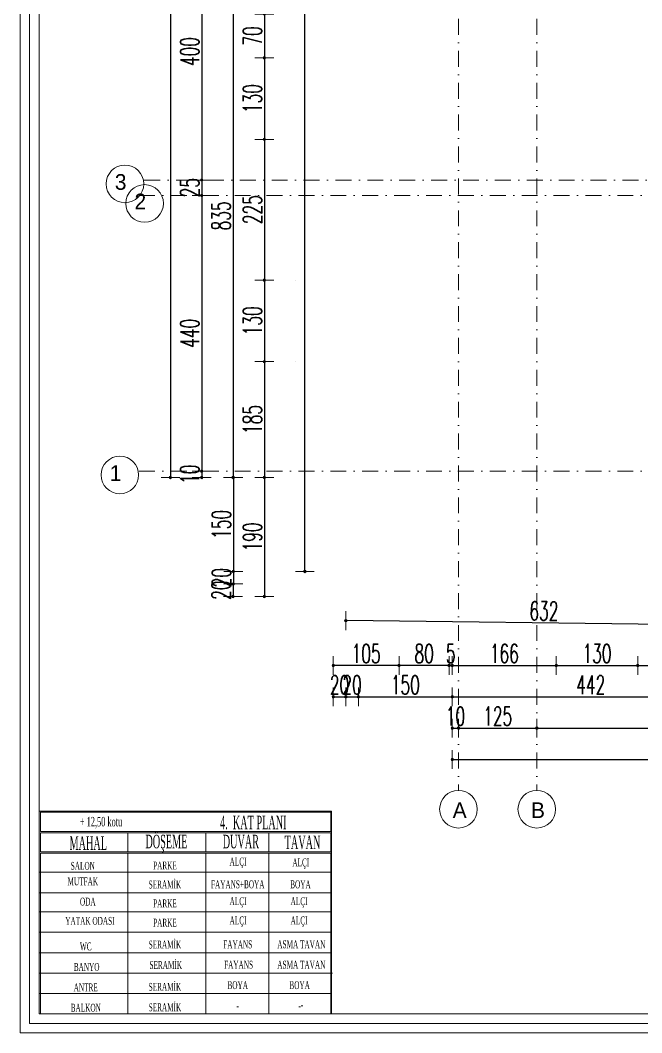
# Model space of a CAD drawing. Header units: millimetres. Extents: x -16104 to 67872, y -88009 to 12107.
# Drawn here: x 21110 to 22102, y -8330 to -6715 of the extents above; entities that cross this region are included whole.
import ezdxf

# ---------------------------------------------------------------- set-up
doc = ezdxf.new("R2010")
doc.units = ezdxf.units.MM
doc.linetypes.add('ACAD_ISO07W100', pattern=[3, 0, -3])
doc.linetypes.add('DASHDOTX2', pattern=[50.8, 25.4, -12.7, 0, -12.7])
doc.layers.get('0').update_dxf_attribs({"color": 241})
for name, color, linetype, lineweight in [('0.3', 114, 'Continuous', 5), ('AKS', 1, 'ACAD_ISO07W100', 5), ('akslar', 144, 'Continuous', 20), ('c05', 32, 'Continuous', 13), ('OLCU', 54, 'Continuous', 13)]:
    doc.layers.add(name, color=color, linetype=linetype, lineweight=lineweight)
doc.styles.add('DIM', font='Txttw.shx', dxfattribs={"width": 0.6})
doc.styles.add('OLCUIC', font='ROMANS.SHX', dxfattribs={"width": 0.5})
doc.dimstyles.new('50', dxfattribs={"dimscale": 0, "dimtxt": 30, "dimasz": 1, "dimexe": 0, "dimexo": 2, "dimgap": 4, "dimtad": 1, "dimdec": 0, "dimzin": 0, "dimdsep": 46, "dimtxsty": 'DIM', "dimblk1": 'DOT', "dimblk2": 'DOT', "dimsah": 1, "dimcen": 1.5, "dimdle": 3, "dimse1": 1, "dimse2": 1, "dimclrd": 256, "dimclre": 9, "dimclrt": 256, "dimadec": 0, "dimazin": 0, "dimtfac": 0.24, "dimtdec": 0, "dimtix": 1, "dimtmove": 2, "dimatfit": 3, "dimldrblk": 'DOT', "dimfxl": 0, "dimtolj": 1, "dimtzin": 15, "dimarcsym": 0})

# ---------------------------------------------------------------- blocks, each defined once
blk = doc.blocks.new('DOT')
for p, q in [((-2, 0), (0, 0)), ((0, 15), (0, -15)), ((2, 0), (0, 0))]:
    blk.add_line(p, q)
blk.add_circle((0, 0), 2)
blk = doc.blocks.new('*D6968')
at = {"layer": 'Defpoints', "color": 0, "transparency": 16777216}
for p in [(21799.8, -7694.1), (21965.8, -7694.1), (21965.8, -7744.1)]:
    blk.add_point(p, dxfattribs=at)
at = {"layer": 'OLCU', "lineweight": -2, "transparency": 16777216}
blk.add_line((21800.8, -7744.1), (21964.8, -7744.1), dxfattribs=at)
at = {"layer": 'OLCU', "lineweight": -2, "transparency": 16777216, "rotation": 180}
blk.add_blockref('DOT', (21799.8, -7744.1), dxfattribs=at)
at = {"layer": 'OLCU', "lineweight": -2, "transparency": 16777216}
blk.add_blockref('DOT', (21965.8, -7744.1), dxfattribs=at)
at = {"layer": 'OLCU', "transparency": 16777216, "insert": (21882.8, -7725.1), "char_height": 30, "attachment_point": 5, "style": 'DIM'}
blk.add_mtext('\\A1;166', dxfattribs=at)
blk = doc.blocks.new('*D6969')
at = {"layer": 'Defpoints', "color": 0, "transparency": 16777216}
for p in [(21965.8, -7694.1), (22095.8, -7694.1), (22095.8, -7744.1)]:
    blk.add_point(p, dxfattribs=at)
at = {"layer": 'OLCU', "lineweight": -2, "transparency": 16777216}
blk.add_line((21966.8, -7744.1), (22094.8, -7744.1), dxfattribs=at)
at = {"layer": 'OLCU', "lineweight": -2, "transparency": 16777216, "rotation": 180}
blk.add_blockref('DOT', (21965.8, -7744.1), dxfattribs=at)
at = {"layer": 'OLCU', "lineweight": -2, "transparency": 16777216}
blk.add_blockref('DOT', (22095.8, -7744.1), dxfattribs=at)
at = {"layer": 'OLCU', "transparency": 16777216, "insert": (22030.8, -7725.1), "char_height": 30, "attachment_point": 5, "style": 'DIM'}
blk.add_mtext('\\A1;130', dxfattribs=at)
blk = doc.blocks.new('*D6970')
at = {"layer": 'Defpoints', "color": 0, "transparency": 16777216}
for p in [(22095.8, -7694.1), (22311.8, -7694.1), (22311.8, -7744.1)]:
    blk.add_point(p, dxfattribs=at)
at = {"layer": 'OLCU', "lineweight": -2, "transparency": 16777216}
blk.add_line((22096.8, -7744.1), (22310.8, -7744.1), dxfattribs=at)
at = {"layer": 'OLCU', "lineweight": -2, "transparency": 16777216, "rotation": 180}
blk.add_blockref('DOT', (22095.8, -7744.1), dxfattribs=at)
at = {"layer": 'OLCU', "lineweight": -2, "transparency": 16777216}
blk.add_blockref('DOT', (22311.8, -7744.1), dxfattribs=at)
at = {"layer": 'OLCU', "transparency": 16777216, "insert": (22203.8, -7725.1), "char_height": 30, "attachment_point": 5, "style": 'DIM'}
blk.add_mtext('\\A1;216', dxfattribs=at)
blk = doc.blocks.new('*D6981')
at = {"layer": 'Defpoints', "color": 0, "transparency": 16777216}
for p in [(21799.8, -7759.1), (22241.8, -7759.1), (22241.8, -7794.1)]:
    blk.add_point(p, dxfattribs=at)
at = {"layer": 'OLCU', "lineweight": -2, "transparency": 16777216}
blk.add_line((21800.8, -7794.1), (22240.8, -7794.1), dxfattribs=at)
at = {"layer": 'OLCU', "lineweight": -2, "transparency": 16777216, "rotation": 180}
blk.add_blockref('DOT', (21799.8, -7794.1), dxfattribs=at)
at = {"layer": 'OLCU', "lineweight": -2, "transparency": 16777216}
blk.add_blockref('DOT', (22241.8, -7794.1), dxfattribs=at)
at = {"layer": 'OLCU', "transparency": 16777216, "insert": (22020.8, -7775.1), "char_height": 30, "attachment_point": 5, "style": 'DIM'}
blk.add_mtext('\\A1;442', dxfattribs=at)
blk = doc.blocks.new('*D6984')
at = {"layer": 'Defpoints', "color": 0, "transparency": 16777216}
for p in [(21809.8, -7844.1), (21934.8, -7844.1), (21934.8, -7844.1)]:
    blk.add_point(p, dxfattribs=at)
at = {"layer": 'OLCU', "lineweight": -2, "transparency": 16777216}
blk.add_line((21810.8, -7844.1), (21933.8, -7844.1), dxfattribs=at)
at = {"layer": 'OLCU', "lineweight": -2, "transparency": 16777216, "rotation": 180}
blk.add_blockref('DOT', (21809.8, -7844.1), dxfattribs=at)
at = {"layer": 'OLCU', "lineweight": -2, "transparency": 16777216}
blk.add_blockref('DOT', (21934.8, -7844.1), dxfattribs=at)
at = {"layer": 'OLCU', "transparency": 16777216, "insert": (21872.3, -7825.1), "char_height": 30, "attachment_point": 5, "style": 'DIM'}
blk.add_mtext('\\A1;125', dxfattribs=at)
blk = doc.blocks.new('*D6988')
at = {"layer": 'Defpoints', "color": 0, "transparency": 16777216}
for p in [(21799.8, -7859.1), (23849.8, -7859.1), (23849.8, -7894.1)]:
    blk.add_point(p, dxfattribs=at)
at = {"layer": 'OLCU', "lineweight": -2, "transparency": 16777216}
blk.add_line((21800.8, -7894.1), (23848.8, -7894.1), dxfattribs=at)
at = {"layer": 'OLCU', "lineweight": -2, "transparency": 16777216, "rotation": 180}
blk.add_blockref('DOT', (21799.8, -7894.1), dxfattribs=at)
at = {"layer": 'OLCU', "lineweight": -2, "transparency": 16777216}
blk.add_blockref('DOT', (23849.8, -7894.1), dxfattribs=at)
at = {"layer": 'OLCU', "transparency": 16777216, "insert": (22824.8, -7875.1), "char_height": 30, "attachment_point": 5, "style": 'DIM'}
blk.add_mtext('\\A1;2050', dxfattribs=at)
blk = doc.blocks.new('*D7030')
at = {"layer": 'Defpoints', "color": 0, "transparency": 16777216}
for p in [(21549.8, -6774.6), (21499.8, -6904.6), (21549.8, -6904.6)]:
    blk.add_point(p, dxfattribs=at)
at = {"layer": 'OLCU', "lineweight": -2, "transparency": 16777216}
blk.add_line((21499.8, -6775.6), (21499.8, -6903.6), dxfattribs=at)
for p, rotation in [((21499.8, -6774.6), 90), ((21499.8, -6904.6), 270)]:
    blk.add_blockref('DOT', p, dxfattribs=dict(at, rotation=rotation))
at = {"layer": 'OLCU', "transparency": 16777216, "insert": (21480.8, -6839.6), "char_height": 30, "attachment_point": 5, "rotation": 90, "style": 'DIM'}
blk.add_mtext('\\A1;130', dxfattribs=at)
blk = doc.blocks.new('*D7031')
at = {"layer": 'Defpoints', "color": 0, "transparency": 16777216}
for p in [(21549.8, -6904.6), (21499.8, -7129.3), (21549.8, -7129.3)]:
    blk.add_point(p, dxfattribs=at)
at = {"layer": 'OLCU', "lineweight": -2, "transparency": 16777216}
blk.add_line((21499.8, -6905.6), (21499.8, -7128.3), dxfattribs=at)
for p, rotation in [((21499.8, -6904.6), 90), ((21499.8, -7129.3), 270)]:
    blk.add_blockref('DOT', p, dxfattribs=dict(at, rotation=rotation))
at = {"layer": 'OLCU', "transparency": 16777216, "insert": (21480.8, -7016.9), "char_height": 30, "attachment_point": 5, "rotation": 90, "style": 'DIM'}
blk.add_mtext('\\A1;225', dxfattribs=at)
blk = doc.blocks.new('*D7246')
at = {"layer": 'Defpoints', "color": 0, "transparency": 16777216}
for p in [(21549.8, -7129.3), (21499.8, -7259.3), (21549.8, -7259.3)]:
    blk.add_point(p, dxfattribs=at)
at = {"layer": 'OLCU', "lineweight": -2, "transparency": 16777216}
blk.add_line((21499.8, -7130.3), (21499.8, -7258.3), dxfattribs=at)
for p, rotation in [((21499.8, -7129.3), 90), ((21499.8, -7259.3), 270)]:
    blk.add_blockref('DOT', p, dxfattribs=dict(at, rotation=rotation))
at = {"layer": 'OLCU', "transparency": 16777216, "insert": (21480.8, -7194.3), "char_height": 30, "attachment_point": 5, "rotation": 90, "style": 'DIM'}
blk.add_mtext('\\A1;130', dxfattribs=at)
blk = doc.blocks.new('*D7247')
at = {"layer": 'Defpoints', "color": 0, "transparency": 16777216}
for p in [(21549.8, -7259.3), (21499.8, -7444.1), (21549.8, -7444.1)]:
    blk.add_point(p, dxfattribs=at)
at = {"layer": 'OLCU', "lineweight": -2, "transparency": 16777216}
blk.add_line((21499.8, -7260.3), (21499.8, -7443.1), dxfattribs=at)
for p, rotation in [((21499.8, -7259.3), 90), ((21499.8, -7444.1), 270)]:
    blk.add_blockref('DOT', p, dxfattribs=dict(at, rotation=rotation))
at = {"layer": 'OLCU', "transparency": 16777216, "insert": (21480.8, -7351.7), "char_height": 30, "attachment_point": 5, "rotation": 90, "style": 'DIM'}
blk.add_mtext('\\A1;185', dxfattribs=at)
blk = doc.blocks.new('*D7033')
at = {"layer": 'Defpoints', "color": 0, "transparency": 16777216}
for p in [(21549.8, -6609.6), (21449.8, -7444.1), (21484.8, -7444.1)]:
    blk.add_point(p, dxfattribs=at)
at = {"layer": 'OLCU', "lineweight": -2, "transparency": 16777216}
blk.add_line((21449.8, -6610.6), (21449.8, -7443.1), dxfattribs=at)
for p, rotation in [((21449.8, -6609.6), 90), ((21449.8, -7444.1), 270)]:
    blk.add_blockref('DOT', p, dxfattribs=dict(at, rotation=rotation))
at = {"layer": 'OLCU', "transparency": 16777216, "insert": (21430.8, -7026.8), "char_height": 30, "attachment_point": 5, "rotation": 90, "style": 'DIM'}
blk.add_mtext('\\A1;835', dxfattribs=at)
blk = doc.blocks.new('*D7034')
at = {"layer": 'Defpoints', "color": 0, "transparency": 16777216}
for p in [(21399.8, -7444.1), (21449.8, -7434.1), (21449.8, -7444.1)]:
    blk.add_point(p, dxfattribs=at)
at = {"layer": 'OLCU', "lineweight": -2, "transparency": 16777216}
for p, q in [((21399.8, -7433.1), (21399.8, -7432.1)), ((21399.8, -7434.1), (21399.8, -7444.1)), ((21399.8, -7445.1), (21399.8, -7446.1))]:
    blk.add_line(p, q, dxfattribs=at)
for p, rotation in [((21399.8, -7434.1), 270), ((21399.8, -7444.1), 90)]:
    blk.add_blockref('DOT', p, dxfattribs=dict(at, rotation=rotation))
at = {"layer": 'OLCU', "transparency": 16777216, "insert": (21380.8, -7439.1), "char_height": 30, "attachment_point": 5, "rotation": 90, "style": 'DIM'}
blk.add_mtext('\\A1;10', dxfattribs=at)
blk = doc.blocks.new('*D7035')
at = {"layer": 'Defpoints', "color": 0, "transparency": 16777216}
for p in [(21384.8, -5634.6), (21349.8, -7444.1), (21384.8, -7444.1)]:
    blk.add_point(p, dxfattribs=at)
at = {"layer": 'OLCU', "lineweight": -2, "transparency": 16777216}
blk.add_line((21349.8, -5635.6), (21349.8, -7443.1), dxfattribs=at)
for p, rotation in [((21349.8, -5634.6), 90), ((21349.8, -7444.1), 270)]:
    blk.add_blockref('DOT', p, dxfattribs=dict(at, rotation=rotation))
at = {"layer": 'OLCU', "transparency": 16777216, "insert": (21330.8, -6539.3), "char_height": 30, "attachment_point": 5, "rotation": 90, "style": 'DIM'}
blk.add_mtext('\\A1;1810', dxfattribs=at)
blk = doc.blocks.new('*D7039')
at = {"layer": 'Defpoints', "color": 0, "transparency": 16777216}
for p in [(21794.8, -7694.1), (21799.8, -7694.1), (21794.8, -7744.1)]:
    blk.add_point(p, dxfattribs=at)
at = {"layer": 'OLCU', "lineweight": -2, "transparency": 16777216}
for p, q in [((21793.8, -7744.1), (21792.8, -7744.1)), ((21799.8, -7744.1), (21794.8, -7744.1)), ((21800.8, -7744.1), (21801.8, -7744.1))]:
    blk.add_line(p, q, dxfattribs=at)
blk.add_blockref('DOT', (21794.8, -7744.1), dxfattribs=at)
at = {"layer": 'OLCU', "lineweight": -2, "transparency": 16777216, "rotation": 180}
blk.add_blockref('DOT', (21799.8, -7744.1), dxfattribs=at)
at = {"layer": 'OLCU', "transparency": 16777216, "insert": (21797.3, -7725.1), "char_height": 30, "attachment_point": 5, "style": 'DIM'}
blk.add_mtext('\\A1;5', dxfattribs=at)
blk = doc.blocks.new('*D7040')
at = {"layer": 'Defpoints', "color": 0, "transparency": 16777216}
for p in [(21714.8, -7694.1), (21794.8, -7694.1), (21714.8, -7744.1)]:
    blk.add_point(p, dxfattribs=at)
at = {"layer": 'OLCU', "lineweight": -2, "transparency": 16777216}
blk.add_line((21793.8, -7744.1), (21715.8, -7744.1), dxfattribs=at)
at = {"layer": 'OLCU', "lineweight": -2, "transparency": 16777216, "rotation": 180}
blk.add_blockref('DOT', (21714.8, -7744.1), dxfattribs=at)
at = {"layer": 'OLCU', "lineweight": -2, "transparency": 16777216}
blk.add_blockref('DOT', (21794.8, -7744.1), dxfattribs=at)
at = {"layer": 'OLCU', "transparency": 16777216, "insert": (21754.8, -7725.1), "char_height": 30, "attachment_point": 5, "style": 'DIM'}
blk.add_mtext('\\A1;80', dxfattribs=at)
blk = doc.blocks.new('*D7041')
at = {"layer": 'Defpoints', "color": 0, "transparency": 16777216}
for p in [(21609.8, -7694.1), (21714.8, -7694.1), (21609.8, -7744.1)]:
    blk.add_point(p, dxfattribs=at)
at = {"layer": 'OLCU', "lineweight": -2, "transparency": 16777216}
blk.add_line((21713.8, -7744.1), (21610.8, -7744.1), dxfattribs=at)
at = {"layer": 'OLCU', "lineweight": -2, "transparency": 16777216, "rotation": 180}
blk.add_blockref('DOT', (21609.8, -7744.1), dxfattribs=at)
at = {"layer": 'OLCU', "lineweight": -2, "transparency": 16777216}
blk.add_blockref('DOT', (21714.8, -7744.1), dxfattribs=at)
at = {"layer": 'OLCU', "transparency": 16777216, "insert": (21662.3, -7725.1), "char_height": 30, "attachment_point": 5, "style": 'DIM'}
blk.add_mtext('\\A1;105', dxfattribs=at)
blk = doc.blocks.new('*D7042')
at = {"layer": 'Defpoints', "color": 0, "transparency": 16777216}
for p in [(21609.8, -7694.1), (21629.8, -7694.1), (21629.8, -7794.1)]:
    blk.add_point(p, dxfattribs=at)
at = {"layer": 'OLCU', "lineweight": -2, "transparency": 16777216}
for p, q in [((21608.8, -7794.1), (21607.8, -7794.1)), ((21609.8, -7794.1), (21629.8, -7794.1)), ((21630.8, -7794.1), (21631.8, -7794.1))]:
    blk.add_line(p, q, dxfattribs=at)
blk.add_blockref('DOT', (21609.8, -7794.1), dxfattribs=at)
at = {"layer": 'OLCU', "lineweight": -2, "transparency": 16777216, "rotation": 180}
blk.add_blockref('DOT', (21629.8, -7794.1), dxfattribs=at)
at = {"layer": 'OLCU', "transparency": 16777216, "insert": (21619.8, -7775.1), "char_height": 30, "attachment_point": 5, "style": 'DIM'}
blk.add_mtext('\\A1;20', dxfattribs=at)
blk = doc.blocks.new('*D7043')
at = {"layer": 'Defpoints', "color": 0, "transparency": 16777216}
for p in [(21649.9, -7696.5), (21799.8, -7694.1), (21799.8, -7794.1)]:
    blk.add_point(p, dxfattribs=at)
at = {"layer": 'OLCU', "lineweight": -2, "transparency": 16777216}
blk.add_line((21650.9, -7794.1), (21798.8, -7794.1), dxfattribs=at)
at = {"layer": 'OLCU', "lineweight": -2, "transparency": 16777216, "rotation": 180}
blk.add_blockref('DOT', (21649.9, -7794.1), dxfattribs=at)
at = {"layer": 'OLCU', "lineweight": -2, "transparency": 16777216}
blk.add_blockref('DOT', (21799.8, -7794.1), dxfattribs=at)
at = {"layer": 'OLCU', "transparency": 16777216, "insert": (21724.8, -7775.1), "char_height": 30, "attachment_point": 5, "style": 'DIM'}
blk.add_mtext('\\A1;150', dxfattribs=at)
blk = doc.blocks.new('*D7065')
at = {"layer": 'Defpoints', "color": 0, "transparency": 16777216}
for p in [(21549.8, -6704.6), (21499.8, -6774.6), (21549.8, -6774.6)]:
    blk.add_point(p, dxfattribs=at)
at = {"layer": 'OLCU', "lineweight": -2, "transparency": 16777216}
blk.add_line((21499.8, -6705.6), (21499.8, -6773.6), dxfattribs=at)
for p, rotation in [((21499.8, -6704.6), 90), ((21499.8, -6774.6), 270)]:
    blk.add_blockref('DOT', p, dxfattribs=dict(at, rotation=rotation))
at = {"layer": 'OLCU', "transparency": 16777216, "insert": (21480.8, -6739.6), "char_height": 30, "attachment_point": 5, "rotation": 90, "style": 'DIM'}
blk.add_mtext('\\A1;70', dxfattribs=at)
blk = doc.blocks.new('*D7066')
at = {"layer": 'Defpoints', "color": 0, "transparency": 16777216}
for p in [(21549.8, -7444.1), (21499.8, -7634.1), (21549.8, -7634.1)]:
    blk.add_point(p, dxfattribs=at)
at = {"layer": 'OLCU', "lineweight": -2, "transparency": 16777216}
blk.add_line((21499.8, -7445.1), (21499.8, -7633.1), dxfattribs=at)
for p, rotation in [((21499.8, -7444.1), 90), ((21499.8, -7634.1), 270)]:
    blk.add_blockref('DOT', p, dxfattribs=dict(at, rotation=rotation))
at = {"layer": 'OLCU', "transparency": 16777216, "insert": (21480.8, -7539.1), "char_height": 30, "attachment_point": 5, "rotation": 90, "style": 'DIM'}
blk.add_mtext('\\A1;190', dxfattribs=at)
blk = doc.blocks.new('*D7067')
at = {"layer": 'Defpoints', "color": 0, "transparency": 16777216}
for p in [(21549.8, -7614.1), (21449.8, -7634.1), (21549.8, -7634.1)]:
    blk.add_point(p, dxfattribs=at)
at = {"layer": 'OLCU', "lineweight": -2, "transparency": 16777216}
for p, q in [((21449.8, -7613.1), (21449.8, -7612.1)), ((21449.8, -7614.1), (21449.8, -7634.1)), ((21449.8, -7635.1), (21449.8, -7636.1))]:
    blk.add_line(p, q, dxfattribs=at)
for p, rotation in [((21449.8, -7614.1), 270), ((21449.8, -7634.1), 90)]:
    blk.add_blockref('DOT', p, dxfattribs=dict(at, rotation=rotation))
at = {"layer": 'OLCU', "transparency": 16777216, "insert": (21430.8, -7624.1), "char_height": 30, "attachment_point": 5, "rotation": 90, "style": 'DIM'}
blk.add_mtext('\\A1;20', dxfattribs=at)
blk = doc.blocks.new('*D7068')
at = {"layer": 'Defpoints', "color": 0, "transparency": 16777216}
for p in [(21449.8, -7444.1), (21450.3, -7594.1), (21450.3, -7594.1)]:
    blk.add_point(p, dxfattribs=at)
at = {"layer": 'OLCU', "lineweight": -2, "transparency": 16777216}
blk.add_line((21450.3, -7445.1), (21450.3, -7593.1), dxfattribs=at)
for p, rotation in [((21450.3, -7444.1), 90), ((21450.3, -7594.1), 270)]:
    blk.add_blockref('DOT', p, dxfattribs=dict(at, rotation=rotation))
at = {"layer": 'OLCU', "transparency": 16777216, "insert": (21431.3, -7519.1), "char_height": 30, "attachment_point": 5, "rotation": 90, "style": 'DIM'}
blk.add_mtext('\\A1;150', dxfattribs=at)
blk = doc.blocks.new('*D7086')
at = {"layer": 'Defpoints', "color": 0, "transparency": 16777216}
for p in [(21934.8, -7844.1), (22439.8, -7844.1), (22439.8, -7844.1)]:
    blk.add_point(p, dxfattribs=at)
at = {"layer": 'OLCU', "lineweight": -2, "transparency": 16777216}
blk.add_line((21935.8, -7844.1), (22438.8, -7844.1), dxfattribs=at)
at = {"layer": 'OLCU', "lineweight": -2, "transparency": 16777216, "rotation": 180}
blk.add_blockref('DOT', (21934.8, -7844.1), dxfattribs=at)
at = {"layer": 'OLCU', "lineweight": -2, "transparency": 16777216}
blk.add_blockref('DOT', (22439.8, -7844.1), dxfattribs=at)
at = {"layer": 'OLCU', "transparency": 16777216, "insert": (22187.3, -7825.1), "char_height": 30, "attachment_point": 5, "style": 'DIM'}
blk.add_mtext('\\A1;505', dxfattribs=at)
blk = doc.blocks.new('*D7104')
at = {"layer": 'Defpoints', "color": 0, "transparency": 16777216}
for p in [(21399.8, -6559.6), (21399.8, -6969.6), (21399.8, -6969.6)]:
    blk.add_point(p, dxfattribs=at)
at = {"layer": 'OLCU', "lineweight": -2, "transparency": 16777216}
blk.add_line((21399.8, -6560.6), (21399.8, -6968.6), dxfattribs=at)
for p, rotation in [((21399.8, -6559.6), 90), ((21399.8, -6969.6), 270)]:
    blk.add_blockref('DOT', p, dxfattribs=dict(at, rotation=rotation))
at = {"layer": 'OLCU', "transparency": 16777216, "insert": (21380.8, -6764.6), "char_height": 30, "attachment_point": 5, "rotation": 90, "style": 'DIM'}
blk.add_mtext('\\A1;400', dxfattribs=at)
blk = doc.blocks.new('*D7105')
at = {"layer": 'Defpoints', "color": 0, "transparency": 16777216}
for p in [(21399.8, -6969.6), (21399.8, -6994.1), (21399.8, -6994.1)]:
    blk.add_point(p, dxfattribs=at)
at = {"layer": 'OLCU', "lineweight": -2, "transparency": 16777216}
for p, q in [((21399.8, -6968.6), (21399.8, -6967.6)), ((21399.8, -6969.6), (21399.8, -6994.1)), ((21399.8, -6995.1), (21399.8, -6996.1))]:
    blk.add_line(p, q, dxfattribs=at)
for p, rotation in [((21399.8, -6969.6), 270), ((21399.8, -6994.1), 90)]:
    blk.add_blockref('DOT', p, dxfattribs=dict(at, rotation=rotation))
at = {"layer": 'OLCU', "transparency": 16777216, "insert": (21380.8, -6981.8), "char_height": 30, "attachment_point": 5, "rotation": 90, "style": 'DIM'}
blk.add_mtext('\\A1;25', dxfattribs=at)
blk = doc.blocks.new('*D7106')
at = {"layer": 'Defpoints', "color": 0, "transparency": 16777216}
for p in [(21399.8, -6994.1), (21399.8, -7434.1), (21399.8, -7434.1)]:
    blk.add_point(p, dxfattribs=at)
at = {"layer": 'OLCU', "lineweight": -2, "transparency": 16777216}
blk.add_line((21399.8, -6995.1), (21399.8, -7433.1), dxfattribs=at)
for p, rotation in [((21399.8, -6994.1), 90), ((21399.8, -7434.1), 270)]:
    blk.add_blockref('DOT', p, dxfattribs=dict(at, rotation=rotation))
at = {"layer": 'OLCU', "transparency": 16777216, "insert": (21380.8, -7214.1), "char_height": 30, "attachment_point": 5, "rotation": 90, "style": 'DIM'}
blk.add_mtext('\\A1;440', dxfattribs=at)
blk = doc.blocks.new('*D7114')
at = {"layer": 'Defpoints', "color": 0, "transparency": 16777216}
for p in [(21564.5, -5484.6), (21564.5, -5484.6), (21564.5, -7594.1)]:
    blk.add_point(p, dxfattribs=at)
at = {"layer": 'OLCU', "lineweight": -2, "transparency": 16777216}
blk.add_line((21564.5, -7593.1), (21564.5, -5485.6), dxfattribs=at)
for p, rotation in [((21564.5, -5484.6), 90), ((21564.5, -7594.1), 270)]:
    blk.add_blockref('DOT', p, dxfattribs=dict(at, rotation=rotation))
at = {"layer": 'OLCU', "transparency": 16777216, "insert": (21545.5, -6539.3), "char_height": 30, "attachment_point": 5, "rotation": 90, "style": 'DIM'}
blk.add_mtext('\\A1;2110', dxfattribs=at)
blk = doc.blocks.new('*D7122')
at = {"layer": 'Defpoints', "color": 0, "transparency": 16777216}
for p in [(21629.8, -7694.1), (21649.8, -7694.1), (21649.8, -7794.1)]:
    blk.add_point(p, dxfattribs=at)
at = {"layer": 'OLCU', "lineweight": -2, "transparency": 16777216}
for p, q in [((21628.8, -7794.1), (21627.8, -7794.1)), ((21629.8, -7794.1), (21649.8, -7794.1)), ((21650.8, -7794.1), (21651.8, -7794.1))]:
    blk.add_line(p, q, dxfattribs=at)
blk.add_blockref('DOT', (21629.8, -7794.1), dxfattribs=at)
at = {"layer": 'OLCU', "lineweight": -2, "transparency": 16777216, "rotation": 180}
blk.add_blockref('DOT', (21649.8, -7794.1), dxfattribs=at)
at = {"layer": 'OLCU', "transparency": 16777216, "insert": (21639.8, -7775.1), "char_height": 30, "attachment_point": 5, "style": 'DIM'}
blk.add_mtext('\\A1;20', dxfattribs=at)
blk = doc.blocks.new('*D7128')
at = {"layer": 'Defpoints', "color": 0, "transparency": 16777216}
for p in [(21550.3, -7594.1), (21450.3, -7614.1), (21550.3, -7614.1)]:
    blk.add_point(p, dxfattribs=at)
at = {"layer": 'OLCU', "lineweight": -2, "transparency": 16777216}
for p, q in [((21450.3, -7593.1), (21450.3, -7592.1)), ((21450.3, -7594.1), (21450.3, -7614.1)), ((21450.3, -7615.1), (21450.3, -7616.1))]:
    blk.add_line(p, q, dxfattribs=at)
for p, rotation in [((21450.3, -7594.1), 270), ((21450.3, -7614.1), 90)]:
    blk.add_blockref('DOT', p, dxfattribs=dict(at, rotation=rotation))
at = {"layer": 'OLCU', "transparency": 16777216, "insert": (21431.3, -7604.1), "char_height": 30, "attachment_point": 5, "rotation": 90, "style": 'DIM'}
blk.add_mtext('\\A1;20', dxfattribs=at)
blk = doc.blocks.new('*D7131')
at = {"layer": 'Defpoints', "color": 0, "transparency": 16777216}
for p in [(21799.8, -7794.1), (21809.8, -7794.1), (21809.8, -7844.1)]:
    blk.add_point(p, dxfattribs=at)
at = {"layer": 'OLCU', "lineweight": -2, "transparency": 16777216}
for p, q in [((21798.8, -7844.1), (21797.8, -7844.1)), ((21799.8, -7844.1), (21809.8, -7844.1)), ((21810.8, -7844.1), (21811.8, -7844.1))]:
    blk.add_line(p, q, dxfattribs=at)
blk.add_blockref('DOT', (21799.8, -7844.1), dxfattribs=at)
at = {"layer": 'OLCU', "lineweight": -2, "transparency": 16777216, "rotation": 180}
blk.add_blockref('DOT', (21809.8, -7844.1), dxfattribs=at)
at = {"layer": 'OLCU', "transparency": 16777216, "insert": (21804.8, -7825.1), "char_height": 30, "attachment_point": 5, "style": 'DIM'}
blk.add_mtext('\\A1;10', dxfattribs=at)
blk = doc.blocks.new('*D6848')
at = {"layer": 'Defpoints', "color": 0, "transparency": 16777216}
for p in [(21629.8, -7672.6), (21629.8, -7672.6), (22261.8, -7680)]:
    blk.add_point(p, dxfattribs=at)
at = {"layer": 'OLCU', "lineweight": -2, "transparency": 16777216}
blk.add_line((22260.8, -7680), (21630.8, -7672.6), dxfattribs=at)
for p, rotation in [((21629.8, -7672.6), 179.3311844585351), ((22261.8, -7680), 359.3311844585351)]:
    blk.add_blockref('DOT', p, dxfattribs=dict(at, rotation=rotation))
at = {"layer": 'OLCU', "transparency": 16777216, "insert": (21946, -7657.3), "char_height": 30, "attachment_point": 5, "rotation": 359.3312, "style": 'DIM'}
blk.add_mtext('\\A1;632', dxfattribs=at)

msp = doc.modelspace()

# ---------------------------------------------------------------- linework, layer by layer
at = {"layer": 'AKS', "linetype": 'ByBlock'}
for centre in [(21277.2, -6975.7), (21308.6, -7006.9), (21269.1, -7440.2), (21809.6, -7973.6), (21934.6, -7973.6)]:
    msp.add_circle(centre, 30, dxfattribs=at)
at = {"layer": 'akslar', "linetype": 'DASHDOTX2'}
for p, q in [((21809.8, -5134.6), (21809.8, -7944.1)), ((21934.8, -5134.6), (21934.8, -7944.1)), ((21307.9, -6969.6), (24357.9, -6969.6)), ((21299.8, -6994.1), (24349.8, -6994.1)), ((21299.8, -7434.1), (24349.8, -7434.1))]:
    msp.add_line(p, q, dxfattribs=at)
at = {"layer": 'c05'}
for points in [[(24640.4, -8120), (24640.4, -8330.3), (21110.1, -8330.3), (21110.1, -4952.5), (24640.4, -4952.5), (24640.4, -6808.6)], [(24625.4, -8120), (24625.4, -8315.3), (21125.1, -8315.3), (21125.1, -4967.5), (24625.4, -4967.5), (24625.4, -6808.6)], [(24610.4, -8120), (24610.4, -8300.3), (21140.1, -8300.3), (21140.1, -4982.5), (24610.4, -4982.5), (24610.4, -6808.6)]]:
    msp.add_lwpolyline(points, dxfattribs=at)
at = {"layer": 'OLCU'}
for p, q in [((21549.8, -7129.3), (21549.8, -7129.3)), ((21549.8, -7259.3), (21549.8, -7259.3)), ((21140.1, -8267.7), (21140.1, -7976.5)), ((21142.5, -8009.1), (21142.5, -7978.4)), ((21605.8, -7978.4), (21605.8, -8009.1)), ((21607.1, -7976.5), (21607.1, -8300.3)), ((21140.1, -8300.3), (21140.1, -8009.1)), ((21142.5, -8041.6), (21142.5, -8011)), ((21281.9, -8011), (21281.9, -8041.6)), ((21281.9, -8011), (21281.9, -8041.6)), ((21406.5, -8011), (21406.5, -8041.6)), ((21506.9, -8011), (21506.9, -8041.6)), ((21605.8, -8011), (21605.8, -8041.6)), ((21142.5, -8300.3), (21142.5, -8043.6)), ((21281.9, -8043.6), (21281.9, -8300.3)), ((21281.9, -8043.6), (21281.9, -8300.3)), ((21406.5, -8043.6), (21406.5, -8300.3)), ((21506.9, -8043.6), (21506.9, -8300.3)), ((21605.8, -8043.6), (21605.8, -8300.3))]:
    msp.add_line(p, q, dxfattribs=at)
for points in [[(21140.1, -7976.5), (21607.1, -7976.5)], [(21140.1, -7976.5), (21607.1, -7976.5)], [(21142.5, -7978.4), (21605.8, -7978.4)], [(21142.5, -7978.4), (21605.8, -7978.4)], [(21142.5, -8009.1), (21605.8, -8009.1)], [(21142.5, -8009.1), (21605.8, -8009.1)], [(21142.5, -8011), (21605.8, -8011)], [(21142.5, -8011), (21605.8, -8011)], [(21142.5, -8041.6), (21605.8, -8041.6)], [(21142.5, -8041.6), (21605.8, -8041.6)], [(21142.5, -8043.6), (21605.8, -8043.6)], [(21142.5, -8043.6), (21605.8, -8043.6)], [(21140.1, -8074.2), (21607.1, -8074.2)], [(21140.1, -8074.2), (21607.1, -8074.2)], [(21140.1, -8106.8), (21607.1, -8106.8)], [(21140.1, -8106.8), (21607.1, -8106.8)], [(21140.1, -8137.4), (21607.1, -8137.4)], [(21140.1, -8137.4), (21607.1, -8137.4)], [(21140.1, -8170), (21607.1, -8170)], [(21140.1, -8170), (21607.1, -8170)], [(21140.1, -8202.6), (21607.1, -8202.6)], [(21140.1, -8202.6), (21607.1, -8202.6)], [(21141.5, -8235.1), (21608.5, -8235.1)], [(21141.5, -8235.1), (21608.5, -8235.1)], [(21140.1, -8267.7), (21607.1, -8267.7)], [(21140.1, -8267.7), (21607.1, -8267.7)], [(21140.1, -8300.3), (21607.1, -8300.3)]]:
    msp.add_lwpolyline(points, dxfattribs=at)

# ---------------------------------------------------------------- texts
at = {"layer": '0.3', "ltscale": 0.7, "attachment_point": 8, "style": 'OLCUIC'}
for s, insert, char_height, width in [('{\\fTimes New Roman|b0|i0|c162|p18;+ 12,50 kotu }', (21239.1, -8004.5), 15.12, 206.873), ('{\\fTimes New Roman|b0|i0|c162|p18;4.  KAT PLANI}', (21482.1, -8005.9), 21.6, 262.139), ('{\\fTimes New Roman|b0|i0|c162|p18;DÖŞEME }', (21343.4, -8042.9), 21.6, 195.886), ('{\\fTimes New Roman|b0|i0|c162|p18;MAHAL }', (21218.7, -8038.4), 21.6, 195.886), ('{\\fTimes New Roman|b0|i0|c162|p18;DUVAR }', (21462.3, -8036.5), 21.6, 195.886), ('{\\fTimes New Roman|b0|i0|c162|p18;TAVAN}', (21560.7, -8037.7), 21.6, 195.886), ('{\\fTimes New Roman|b0|i0|c162|p18;SALON}', (21210, -8070.4), 12.6, 66.746), ('{\\fTimes New Roman|b0|i0|c162|p18;PARKE}', (21341.1, -8069.7), 12.6, 66.746), ('{\\fTimes New Roman|b0|i0|c162|p18;ALÇI}', (21457.8, -8067.5), 12.6, 66.746), ('{\\fTimes New Roman|b0|i0|c162|p18;ALÇI}', (21558, -8068.8), 12.6, 66.746), ('{\\fTimes New Roman|b0|i0|c162|p18;MUTFAK}', (21210, -8095.1), 12.6, 66.746), ('{\\fTimes New Roman|b0|i0|c162|p18;SERAMİK}', (21341.1, -8100.2), 12.6, 66.746), ('{\\fTimes New Roman|b0|i0|c162|p18;FAYANS+BOYA}', (21457.3, -8099.9), 12.6, 66.746), ('{\\fTimes New Roman|b0|i0|c162|p18;BOYA}', (21557.4, -8099.9), 12.6, 66.746), ('{\\fTimes New Roman|b0|i0|c162|p18; ODA}', (21216.5, -8127.5), 12.6, 93.627), ('{\\fTimes New Roman|b0|i0|c162|p18;PARKE}', (21341.1, -8130.1), 12.6, 66.746), ('{\\fTimes New Roman|b0|i0|c162|p18;ALÇI}', (21457.8, -8130.7), 12.6, 66.746), ('{\\fTimes New Roman|b0|i0|c162|p18;ALÇI}', (21555.2, -8130.7), 12.6, 66.746), ('{\\fTimes New Roman|b0|i0|c162|p18;YATAK ODASI}', (21221.3, -8158.2), 12.6, 79.966), ('{\\fTimes New Roman|b0|i0|c162|p18;PARKE}', (21341.1, -8160.8), 12.6, 66.746), ('{\\fTimes New Roman|b0|i0|c162|p18;ALÇI}', (21457.8, -8161.4), 12.6, 66.746), ('{\\fTimes New Roman|b0|i0|c162|p18;ALÇI}', (21555.2, -8161.4), 12.6, 66.746), ('{\\fTimes New Roman|b0|i0|c162|p18;WC}', (21214.7, -8199.1), 12.6, 66.746), ('{\\fTimes New Roman|b0|i0|c162|p18;SERAMİK}', (21341.1, -8196), 12.6, 66.746), ('{\\fTimes New Roman|b0|i0|c162|p18;FAYANS}', (21457.3, -8195.7), 12.6, 66.746), ('{\\fTimes New Roman|b0|i0|c162|p18;ASMA TAVAN}', (21558.8, -8195.7), 12.6, 87.313), ('{\\fTimes New Roman|b0|i0|c162|p18;BANYO}', (21216.1, -8231.7), 12.6, 66.746), ('{\\fTimes New Roman|b0|i0|c162|p18;SERAMİK}', (21342.4, -8228.6), 12.6, 66.746), ('{\\fTimes New Roman|b0|i0|c162|p18;FAYANS}', (21458.6, -8228.2), 12.6, 66.746), ('{\\fTimes New Roman|b0|i0|c162|p18;ASMA TAVAN}', (21558.8, -8228.2), 12.6, 87.313), ('{\\fTimes New Roman|b0|i0|c162|p18;ANTRE}', (21214.7, -8264.2), 12.6, 66.746), ('{\\fTimes New Roman|b0|i0|c162|p18;SERAMİK}', (21341.1, -8263.5), 12.6, 66.746), ('{\\fTimes New Roman|b0|i0|c162|p18;BOYA}', (21457.3, -8260.8), 12.6, 66.746), ('{\\fTimes New Roman|b0|i0|c162|p18;BOYA}', (21556.1, -8260.8), 12.6, 66.746), ('{\\fTimes New Roman|b0|i0|c162|p18;BALKON}', (21214.7, -8296.8), 12.6, 66.746), ('{\\fTimes New Roman|b0|i0|c162|p18;SERAMİK}', (21341.1, -8296.1), 12.6, 66.746), ('{\\fTimes New Roman|b0|i0|c162|p18;-}', (21457.3, -8293.4), 12.6, 66.746), ('{\\fTimes New Roman|b0|i0|c162|p18;-}', (21556.1, -8293.4), 12.6, 66.746), ('{\\fTimes New Roman|b0|i0|c162|p18;-}', (21559.8, -8292.6), 14, 74.163)]:
    msp.add_mtext(s, dxfattribs=dict(at, insert=insert, char_height=char_height, width=width))
at = {"layer": 'AKS', "char_height": 25, "width": 35.659, "attachment_point": 1}
for s, insert in [('3', (21261.1, -6960.1)), ('2', (21292.5, -6991.2)), ('1', (21253, -7424.6)), ('A', (21800.4, -7962.6)), ('B', (21925.4, -7962.6))]:
    msp.add_mtext(s, dxfattribs=dict(at, insert=insert))

# ---------------------------------------------------------------- dimensions: what is measured, and where the dimension line sits
at = {"layer": 'OLCU'}
for base, p1, p2, text, picture, middle in [((21564.5, -5484.6), (21564.5, -7594.1), (21564.5, -5484.6), '2110', '*D7114', (21545.5, -6539.3)), ((21349.8, -7444.1), (21384.8, -5634.6), (21384.8, -7444.1), '1810', '*D7035', (21330.8, -6539.3)), ((21399.8, -6969.6), (21399.8, -6559.6), (21399.8, -6969.6), '400', '*D7104', (21380.8, -6764.6))]:
    dim = msp.add_linear_dim(base=base, p1=p1, p2=p2, angle=90, text=text, dimstyle='50', override={"dimscale": 1}, dxfattribs=at)
    dim.commit()
    dim.dimension.update_dxf_attribs({"geometry": picture, "text_midpoint": middle})
for base, p1, p2, picture, middle in [((21449.8169726, -7444.0601116), (21549.8169726, -6609.5601116), (21484.8169726, -7444.0601116), '*D7033', (21430.8169726, -7026.8101116)), ((21499.8, -6774.6), (21549.8, -6704.6), (21549.8, -6774.6), '*D7065', (21480.8, -6739.6)), ((21499.8, -6904.6), (21549.8, -6774.6), (21549.8, -6904.6), '*D7030', (21480.8, -6839.6)), ((21499.8, -7129.3), (21549.8, -6904.6), (21549.8, -7129.3), '*D7031', (21480.8, -7016.9)), ((21399.8169726, -6994.0601116), (21399.8169726, -6969.5601116), (21399.8169726, -6994.0601116), '*D7105', (21380.8169726, -6981.8101116)), ((21399.8, -7434.1), (21399.8, -6994.1), (21399.8, -7434.1), '*D7106', (21380.8, -7214.1)), ((21499.8, -7259.3), (21549.8, -7129.3), (21549.8, -7259.3), '*D7246', (21480.8, -7194.3)), ((21499.8, -7444.1), (21549.8, -7259.3), (21549.8, -7444.1), '*D7247', (21480.8, -7351.7)), ((21399.8, -7444.1), (21449.8, -7434.1), (21449.8, -7444.1), '*D7034', (21380.8, -7439.1)), ((21450.3, -7594.1), (21449.8, -7444.1), (21450.3, -7594.1), '*D7068', (21431.3, -7519.1)), ((21499.8, -7634.1), (21549.8, -7444.1), (21549.8, -7634.1), '*D7066', (21480.8, -7539.1)), ((21450.3, -7614.1), (21550.3, -7594.1), (21550.3, -7614.1), '*D7128', (21431.3, -7604.1)), ((21449.8, -7634.1), (21549.8, -7614.1), (21549.8, -7634.1), '*D7067', (21430.8, -7624.1))]:
    dim = msp.add_linear_dim(base=base, p1=p1, p2=p2, angle=90, dimstyle='50', override={"dimscale": 1}, dxfattribs=at)
    dim.commit()
    dim.dimension.update_dxf_attribs({"geometry": picture, "text_midpoint": middle})
for p1, p2, picture, middle in [((22261.8, -7680), (21629.8, -7672.6), '*D6848', (21946, -7657.3)), ((21934.8, -7844.1), (22439.8, -7844.1), '*D7086', (22187.3, -7825.1))]:
    dim = msp.add_aligned_dim(p1=p1, p2=p2, distance=0, dimstyle='50', override={"dimscale": 1}, dxfattribs=at)
    dim.commit()
    dim.dimension.update_dxf_attribs({"geometry": picture, "text_midpoint": middle})
for base, p1, p2, picture, middle in [((21629.8, -7794.1), (21609.8, -7694.1), (21629.8, -7694.1), '*D7042', (21619.8, -7775.1)), ((21609.8, -7744.1), (21714.8, -7694.1), (21609.8, -7694.1), '*D7041', (21662.3, -7725.1)), ((21649.8, -7794.1), (21629.8, -7694.1), (21649.8, -7694.1), '*D7122', (21639.8, -7775.1)), ((21799.8, -7794.1), (21649.9, -7696.5), (21799.8, -7694.1), '*D7043', (21724.8, -7775.1)), ((21714.8, -7744.1), (21794.8, -7694.1), (21714.8, -7694.1), '*D7040', (21754.8, -7725.1)), ((21794.8, -7744.1), (21799.8, -7694.1), (21794.8, -7694.1), '*D7039', (21797.3, -7725.1)), ((21965.8, -7744.1), (21799.8, -7694.1), (21965.8, -7694.1), '*D6968', (21882.8, -7725.1)), ((22095.8, -7744.1), (21965.8, -7694.1), (22095.8, -7694.1), '*D6969', (22030.8, -7725.1)), ((22311.8, -7744.1), (22095.8, -7694.1), (22311.8, -7694.1), '*D6970', (22203.8, -7725.1)), ((22241.8, -7794.1), (21799.8, -7759.1), (22241.8, -7759.1), '*D6981', (22020.8, -7775.1)), ((21809.8, -7844.1), (21799.8, -7794.1), (21809.8, -7794.1), '*D7131', (21804.8, -7825.1)), ((21934.8, -7844.1), (21809.8, -7844.1), (21934.8, -7844.1), '*D6984', (21872.3, -7825.1)), ((23849.8, -7894.1), (21799.8, -7859.1), (23849.8, -7859.1), '*D6988', (22824.8, -7875.1))]:
    dim = msp.add_linear_dim(base=base, p1=p1, p2=p2, dimstyle='50', override={"dimscale": 1}, dxfattribs=at)
    dim.commit()
    dim.dimension.update_dxf_attribs({"geometry": picture, "text_midpoint": middle})

doc.saveas('drawing.dxf')
